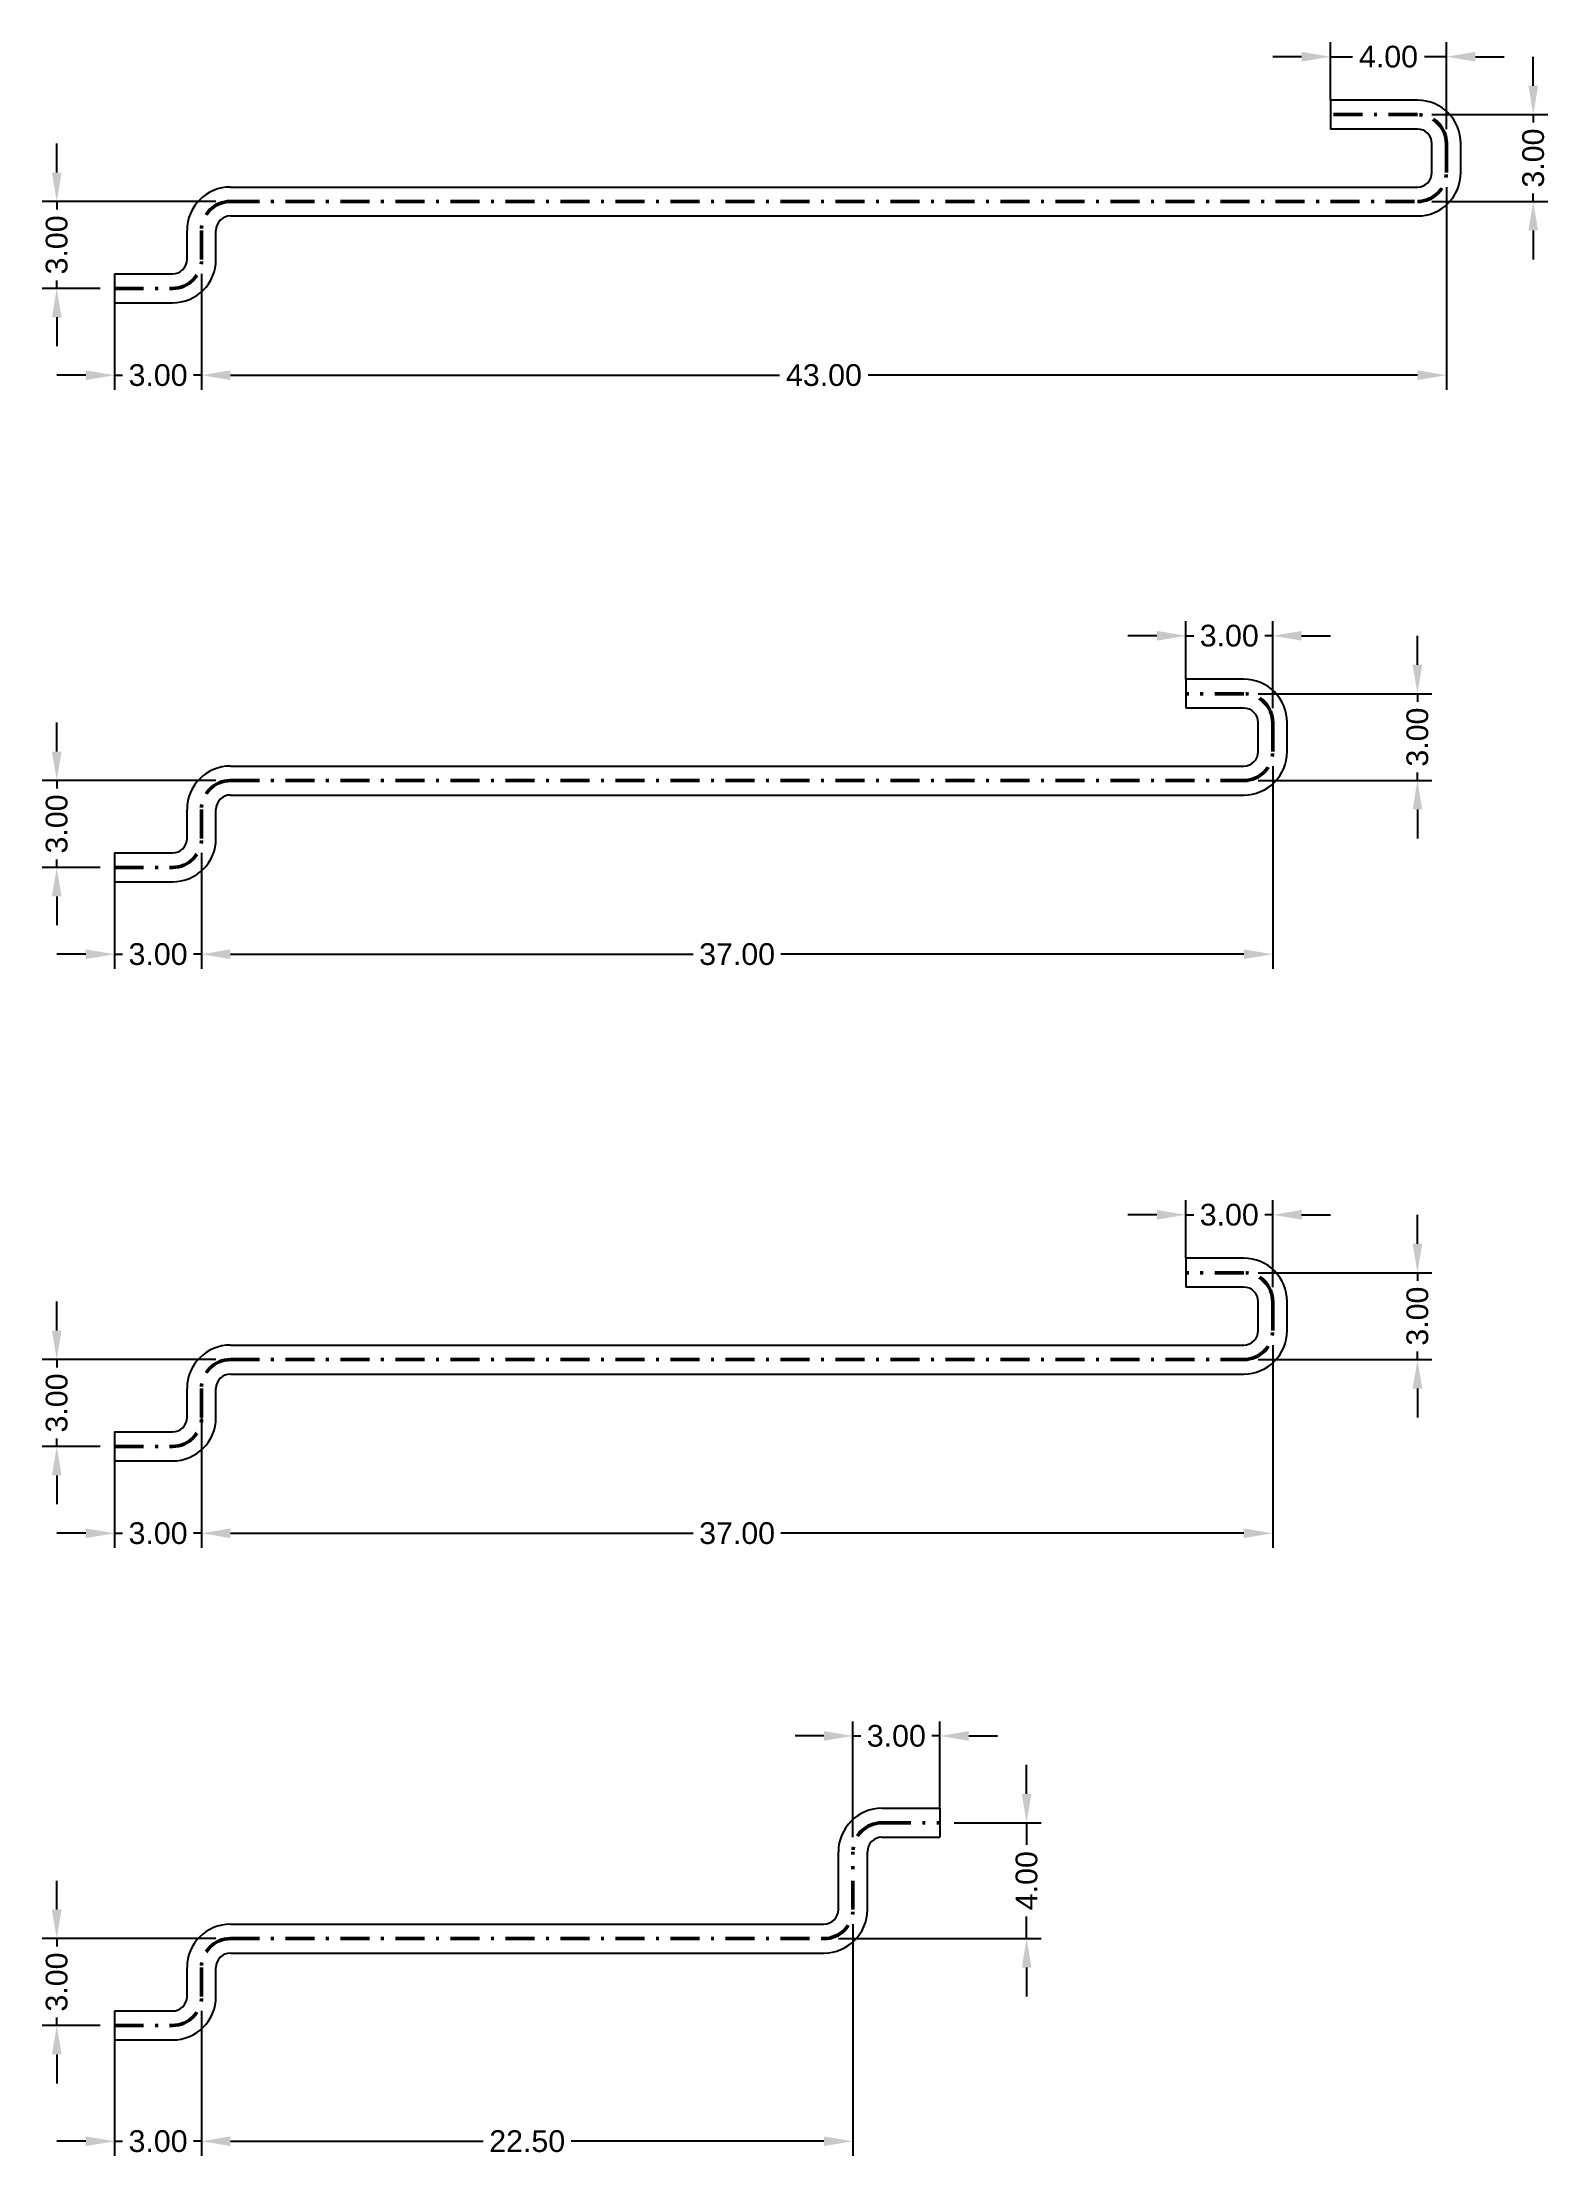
# Model space of a CAD drawing. Header units: millimetres. Extents: x -92.5 to -40.5, y -14.5 to 58.5.
import ezdxf

# ---------------------------------------------------------------- set-up
doc = ezdxf.new("R2010")
doc.units = ezdxf.units.MM
doc.header["$LTSCALE"] = 0.2
doc.header["$MEASUREMENT"] = 0
doc.linetypes.add('DashDot', pattern=[9, 5, -2, 0, -2])
doc.layers.add('Dashed', color=178, linetype='DashDot', lineweight=50, true_color=0x000000)
doc.layers.add('Layer 06', color=178, linetype='Continuous', true_color=0x000000)
doc.layers.add('Outline', color=178, linetype='Continuous', true_color=0x000000)
doc.styles.add('Arial', font='Arial.ttf')
doc.dimstyles.new('Default', dxfattribs={"dimtxt": 0.75, "dimasz": 1, "dimexe": 0.5, "dimexo": 0.5, "dimgap": 0.25, "dimtad": 0, "dimtoh": 1, "dimzin": 1, "dimdsep": 46, "dimtxsty": 'Arial', "dimcen": 0.5, "dimazin": 0, "dimtfac": 1, "dimtdec": 4, "dimtix": 1, "dimtmove": 1, "dimatfit": 3, "dimfxl": 1, "dimtolj": 1, "dimtzin": 1, "dimarcsym": 0})

# ---------------------------------------------------------------- blocks, each defined once
blk = doc.blocks.new('*D1')
at = {"layer": 'Defpoints', "color": 0}
for p in [(-50, 34), (-87, 31), (-50, 27)]:
    blk.add_point(p, dxfattribs=at)
at = {"layer": 'Layer 06', "color": 0, "lineweight": -2}
for p, q in [((-50, 33.5), (-50, 26.5)), ((-87, 30.5), (-87, 26.5)), ((-86, 27), (-70.015, 27)), ((-51, 27), (-66.985, 27))]:
    blk.add_line(p, q, dxfattribs=at)
at = {"layer": 'Layer 06', "color": 0}
for points in [[(-86, 27.167), (-86, 26.833), (-87, 27)], [(-51, 26.833), (-51, 27.167), (-50, 27)]]:
    blk.add_solid(points, dxfattribs=at)
at = {"layer": 'Layer 06', "color": 0, "insert": (-68.5, 27), "char_height": 0.75, "attachment_point": 5, "style": 'Arial'}
blk.add_mtext('\\A1;37.00', dxfattribs=at)
blk = doc.blocks.new('*D2')
at = {"layer": 'Defpoints', "color": 0}
for p in [(-92, 53), (-86, 53), (-90, 50)]:
    blk.add_point(p, dxfattribs=at)
at = {"layer": 'Layer 06', "color": 0, "lineweight": -2}
for p, q in [((-92, 54), (-92, 55)), ((-86.5, 53), (-92.5, 53)), ((-92, 53), (-92, 52.724)), ((-90.5, 50), (-92.5, 50)), ((-92, 50), (-92, 50.276)), ((-92, 49), (-92, 48))]:
    blk.add_line(p, q, dxfattribs=at)
at = {"layer": 'Layer 06', "color": 0}
for points in [[(-92.167, 54), (-91.833, 54), (-92, 53)], [(-91.833, 49), (-92.167, 49), (-92, 50)]]:
    blk.add_solid(points, dxfattribs=at)
at = {"layer": 'Layer 06', "color": 0, "insert": (-92, 51.5), "char_height": 0.75, "attachment_point": 5, "rotation": 90, "style": 'Arial'}
blk.add_mtext('\\A1;3.00', dxfattribs=at)
blk = doc.blocks.new('*D3')
at = {"layer": 'Defpoints', "color": 0}
for p in [(-87, 51), (-90, 50), (-87, 47)]:
    blk.add_point(p, dxfattribs=at)
at = {"layer": 'Layer 06', "color": 0, "lineweight": -2}
for p, q in [((-87, 50.5), (-87, 46.5)), ((-90, 49.5), (-90, 46.5)), ((-91, 47), (-92, 47)), ((-90, 47), (-89.724, 47)), ((-87, 47), (-87.276, 47)), ((-86, 47), (-85, 47))]:
    blk.add_line(p, q, dxfattribs=at)
at = {"layer": 'Layer 06', "color": 0}
for points in [[(-91, 46.833), (-91, 47.167), (-90, 47)], [(-86, 47.167), (-86, 46.833), (-87, 47)]]:
    blk.add_solid(points, dxfattribs=at)
at = {"layer": 'Layer 06', "color": 0, "insert": (-88.5, 47), "char_height": 0.75, "attachment_point": 5, "style": 'Arial'}
blk.add_mtext('\\A1;3.00', dxfattribs=at)
blk = doc.blocks.new('*D4')
at = {"layer": 'Defpoints', "color": 0}
for p in [(-45, 56), (-45, 53), (-41, 53)]:
    blk.add_point(p, dxfattribs=at)
at = {"layer": 'Layer 06', "color": 0, "lineweight": -2}
for p, q in [((-41, 57), (-41, 58)), ((-44.5, 56), (-40.5, 56)), ((-41, 56), (-41, 55.724)), ((-44.5, 53), (-40.5, 53)), ((-41, 53), (-41, 53.276)), ((-41, 52), (-41, 51))]:
    blk.add_line(p, q, dxfattribs=at)
at = {"layer": 'Layer 06', "color": 0}
for points in [[(-41.167, 57), (-40.833, 57), (-41, 56)], [(-40.833, 52), (-41.167, 52), (-41, 53)]]:
    blk.add_solid(points, dxfattribs=at)
at = {"layer": 'Layer 06', "color": 0, "insert": (-41, 54.5), "char_height": 0.75, "attachment_point": 5, "rotation": 90, "style": 'Arial'}
blk.add_mtext('\\A1;3.00', dxfattribs=at)
blk = doc.blocks.new('*D5')
at = {"layer": 'Defpoints', "color": 0}
for p in [(-44, 58), (-48, 56), (-44, 55)]:
    blk.add_point(p, dxfattribs=at)
at = {"layer": 'Layer 06', "color": 0, "lineweight": -2}
for p, q in [((-48, 56.5), (-48, 58.5)), ((-44, 55.5), (-44, 58.5)), ((-49, 58), (-50, 58)), ((-48, 58), (-47.239, 58)), ((-44, 58), (-44.761, 58)), ((-43, 58), (-42, 58))]:
    blk.add_line(p, q, dxfattribs=at)
at = {"layer": 'Layer 06', "color": 0}
for points in [[(-49, 57.833), (-49, 58.167), (-48, 58)], [(-43, 58.167), (-43, 57.833), (-44, 58)]]:
    blk.add_solid(points, dxfattribs=at)
at = {"layer": 'Layer 06', "color": 0, "insert": (-46, 58), "char_height": 0.75, "attachment_point": 5, "style": 'Arial'}
blk.add_mtext('\\A1;4.00', dxfattribs=at)
blk = doc.blocks.new('*D6')
at = {"layer": 'Defpoints', "color": 0}
for p in [(-44, 54), (-87, 51), (-44, 47)]:
    blk.add_point(p, dxfattribs=at)
at = {"layer": 'Layer 06', "color": 0, "lineweight": -2}
for p, q in [((-44, 53.5), (-44, 46.5)), ((-87, 50.5), (-87, 46.5)), ((-86, 47), (-67.031, 47)), ((-45, 47), (-63.969, 47))]:
    blk.add_line(p, q, dxfattribs=at)
at = {"layer": 'Layer 06', "color": 0}
for points in [[(-86, 47.167), (-86, 46.833), (-87, 47)], [(-45, 46.833), (-45, 47.167), (-44, 47)]]:
    blk.add_solid(points, dxfattribs=at)
at = {"layer": 'Layer 06', "color": 0, "insert": (-65.5, 47), "char_height": 0.75, "attachment_point": 5, "style": 'Arial'}
blk.add_mtext('\\A1;43.00', dxfattribs=at)
blk = doc.blocks.new('*D7')
at = {"layer": 'Defpoints', "color": 0}
for p in [(-50, 38), (-53, 36), (-50, 35)]:
    blk.add_point(p, dxfattribs=at)
at = {"layer": 'Layer 06', "color": 0, "lineweight": -2}
for p, q in [((-54, 38), (-55, 38)), ((-53, 36.5), (-53, 38.5)), ((-53, 38), (-52.724, 38)), ((-50, 38), (-50.276, 38)), ((-50, 35.5), (-50, 38.5)), ((-49, 38), (-48, 38))]:
    blk.add_line(p, q, dxfattribs=at)
at = {"layer": 'Layer 06', "color": 0}
for points in [[(-54, 37.833), (-54, 38.167), (-53, 38)], [(-49, 38.167), (-49, 37.833), (-50, 38)]]:
    blk.add_solid(points, dxfattribs=at)
at = {"layer": 'Layer 06', "color": 0, "insert": (-51.5, 38), "char_height": 0.75, "attachment_point": 5, "style": 'Arial'}
blk.add_mtext('\\A1;3.00', dxfattribs=at)
blk = doc.blocks.new('*D8')
at = {"layer": 'Defpoints', "color": 0}
for p in [(-51, 36), (-51, 33), (-45, 33)]:
    blk.add_point(p, dxfattribs=at)
at = {"layer": 'Layer 06', "color": 0, "lineweight": -2}
for p, q in [((-45, 37), (-45, 38)), ((-50.5, 36), (-44.5, 36)), ((-45, 36), (-45, 35.724)), ((-50.5, 33), (-44.5, 33)), ((-45, 33), (-45, 33.276)), ((-45, 32), (-45, 31))]:
    blk.add_line(p, q, dxfattribs=at)
at = {"layer": 'Layer 06', "color": 0}
for points in [[(-45.167, 37), (-44.833, 37), (-45, 36)], [(-44.833, 32), (-45.167, 32), (-45, 33)]]:
    blk.add_solid(points, dxfattribs=at)
at = {"layer": 'Layer 06', "color": 0, "insert": (-45, 34.5), "char_height": 0.75, "attachment_point": 5, "rotation": 90, "style": 'Arial'}
blk.add_mtext('\\A1;3.00', dxfattribs=at)
blk = doc.blocks.new('*D9')
at = {"layer": 'Defpoints', "color": 0}
for p in [(-92, 33), (-86, 33), (-90, 30)]:
    blk.add_point(p, dxfattribs=at)
at = {"layer": 'Layer 06', "color": 0, "lineweight": -2}
for p, q in [((-92, 34), (-92, 35)), ((-86.5, 33), (-92.5, 33)), ((-92, 33), (-92, 32.724)), ((-90.5, 30), (-92.5, 30)), ((-92, 30), (-92, 30.276)), ((-92, 29), (-92, 28))]:
    blk.add_line(p, q, dxfattribs=at)
at = {"layer": 'Layer 06', "color": 0}
for points in [[(-92.167, 34), (-91.833, 34), (-92, 33)], [(-91.833, 29), (-92.167, 29), (-92, 30)]]:
    blk.add_solid(points, dxfattribs=at)
at = {"layer": 'Layer 06', "color": 0, "insert": (-92, 31.5), "char_height": 0.75, "attachment_point": 5, "rotation": 90, "style": 'Arial'}
blk.add_mtext('\\A1;3.00', dxfattribs=at)
blk = doc.blocks.new('*D10')
at = {"layer": 'Defpoints', "color": 0}
for p in [(-87, 31), (-90, 30), (-87, 27)]:
    blk.add_point(p, dxfattribs=at)
at = {"layer": 'Layer 06', "color": 0, "lineweight": -2}
for p, q in [((-87, 30.5), (-87, 26.5)), ((-90, 29.5), (-90, 26.5)), ((-91, 27), (-92, 27)), ((-90, 27), (-89.724, 27)), ((-87, 27), (-87.276, 27)), ((-86, 27), (-85, 27))]:
    blk.add_line(p, q, dxfattribs=at)
at = {"layer": 'Layer 06', "color": 0}
for points in [[(-91, 26.833), (-91, 27.167), (-90, 27)], [(-86, 27.167), (-86, 26.833), (-87, 27)]]:
    blk.add_solid(points, dxfattribs=at)
at = {"layer": 'Layer 06', "color": 0, "insert": (-88.5, 27), "char_height": 0.75, "attachment_point": 5, "style": 'Arial'}
blk.add_mtext('\\A1;3.00', dxfattribs=at)
blk = doc.blocks.new('*D11')
at = {"layer": 'Defpoints', "color": 0}
for p in [(-92, 13), (-86, 13), (-90, 10)]:
    blk.add_point(p, dxfattribs=at)
at = {"layer": 'Layer 06', "color": 0, "lineweight": -2}
for p, q in [((-92, 14), (-92, 15)), ((-86.5, 13), (-92.5, 13)), ((-92, 13), (-92, 12.724)), ((-92, 10), (-92, 10.276)), ((-90.5, 10), (-92.5, 10)), ((-92, 9), (-92, 8))]:
    blk.add_line(p, q, dxfattribs=at)
at = {"layer": 'Layer 06', "color": 0}
for points in [[(-92.167, 14), (-91.833, 14), (-92, 13)], [(-91.833, 9), (-92.167, 9), (-92, 10)]]:
    blk.add_solid(points, dxfattribs=at)
at = {"layer": 'Layer 06', "color": 0, "insert": (-92, 11.5), "char_height": 0.75, "attachment_point": 5, "rotation": 90, "style": 'Arial'}
blk.add_mtext('\\A1;3.00', dxfattribs=at)
blk = doc.blocks.new('*D12')
at = {"layer": 'Defpoints', "color": 0}
for p in [(-64.5, -6), (-87, -9), (-64.5, -14)]:
    blk.add_point(p, dxfattribs=at)
at = {"layer": 'Layer 06', "color": 0, "lineweight": -2}
for p, q in [((-64.5, -6.5), (-64.5, -14.5)), ((-87, -9.5), (-87, -14.5)), ((-86, -14), (-77.272, -14)), ((-65.5, -14), (-74.228, -14))]:
    blk.add_line(p, q, dxfattribs=at)
at = {"layer": 'Layer 06', "color": 0}
for points in [[(-86, -13.833), (-86, -14.167), (-87, -14)], [(-65.5, -14.167), (-65.5, -13.833), (-64.5, -14)]]:
    blk.add_solid(points, dxfattribs=at)
at = {"layer": 'Layer 06', "color": 0, "insert": (-75.75, -14), "char_height": 0.75, "attachment_point": 5, "style": 'Arial'}
blk.add_mtext('\\A1;22.50', dxfattribs=at)
blk = doc.blocks.new('*D13')
at = {"layer": 'Defpoints', "color": 0}
for p in [(-87, -9), (-90, -10), (-90, -14)]:
    blk.add_point(p, dxfattribs=at)
at = {"layer": 'Layer 06', "color": 0, "lineweight": -2}
for p, q in [((-87, -9.5), (-87, -14.5)), ((-90, -10.5), (-90, -14.5)), ((-91, -14), (-92, -14)), ((-90, -14), (-89.724, -14)), ((-87, -14), (-87.276, -14)), ((-86, -14), (-85, -14))]:
    blk.add_line(p, q, dxfattribs=at)
at = {"layer": 'Layer 06', "color": 0}
for points in [[(-91, -14.167), (-91, -13.833), (-90, -14)], [(-86, -13.833), (-86, -14.167), (-87, -14)]]:
    blk.add_solid(points, dxfattribs=at)
at = {"layer": 'Layer 06', "color": 0, "insert": (-88.5, -14), "char_height": 0.75, "attachment_point": 5, "style": 'Arial'}
blk.add_mtext('\\A1;3.00', dxfattribs=at)
blk = doc.blocks.new('*D14')
at = {"layer": 'Defpoints', "color": 0}
for p in [(-92, -7), (-86, -7), (-90, -10)]:
    blk.add_point(p, dxfattribs=at)
at = {"layer": 'Layer 06', "color": 0, "lineweight": -2}
for p, q in [((-92, -6), (-92, -5)), ((-86.5, -7), (-92.5, -7)), ((-92, -7), (-92, -7.276)), ((-90.5, -10), (-92.5, -10)), ((-92, -10), (-92, -9.724)), ((-92, -11), (-92, -12))]:
    blk.add_line(p, q, dxfattribs=at)
at = {"layer": 'Layer 06', "color": 0}
for points in [[(-92.167, -6), (-91.833, -6), (-92, -7)], [(-91.833, -11), (-92.167, -11), (-92, -10)]]:
    blk.add_solid(points, dxfattribs=at)
at = {"layer": 'Layer 06', "color": 0, "insert": (-92, -8.5), "char_height": 0.75, "attachment_point": 5, "rotation": 90, "style": 'Arial'}
blk.add_mtext('\\A1;3.00', dxfattribs=at)
blk = doc.blocks.new('*D15')
at = {"layer": 'Defpoints', "color": 0}
for p in [(-61.5, 0), (-61.5, -3), (-64.5, -4)]:
    blk.add_point(p, dxfattribs=at)
at = {"layer": 'Layer 06', "color": 0, "lineweight": -2}
for p, q in [((-64.5, -3.5), (-64.5, 0.5)), ((-61.5, -2.5), (-61.5, 0.5)), ((-65.5, 0), (-66.5, 0)), ((-64.5, 0), (-64.224, 0)), ((-61.5, 0), (-61.776, 0)), ((-60.5, 0), (-59.5, 0))]:
    blk.add_line(p, q, dxfattribs=at)
at = {"layer": 'Layer 06', "color": 0}
for points in [[(-65.5, -0.167), (-65.5, 0.167), (-64.5, 0)], [(-60.5, 0.167), (-60.5, -0.167), (-61.5, 0)]]:
    blk.add_solid(points, dxfattribs=at)
at = {"layer": 'Layer 06', "color": 0, "insert": (-63, 0), "char_height": 0.75, "attachment_point": 5, "style": 'Arial'}
blk.add_mtext('\\A1;3.00', dxfattribs=at)
blk = doc.blocks.new('*D16')
at = {"layer": 'Defpoints', "color": 0}
for p in [(-61.5, -3), (-58.5, -3), (-65.5, -7)]:
    blk.add_point(p, dxfattribs=at)
at = {"layer": 'Layer 06', "color": 0, "lineweight": -2}
for p, q in [((-58.5, -2), (-58.5, -1)), ((-61, -3), (-58, -3)), ((-58.5, -3), (-58.5, -3.761)), ((-58.5, -7), (-58.5, -6.239)), ((-65, -7), (-58, -7)), ((-58.5, -8), (-58.5, -9))]:
    blk.add_line(p, q, dxfattribs=at)
at = {"layer": 'Layer 06', "color": 0}
for points in [[(-58.667, -2), (-58.333, -2), (-58.5, -3)], [(-58.333, -8), (-58.667, -8), (-58.5, -7)]]:
    blk.add_solid(points, dxfattribs=at)
at = {"layer": 'Layer 06', "color": 0, "insert": (-58.5, -5), "char_height": 0.75, "attachment_point": 5, "rotation": 90, "style": 'Arial'}
blk.add_mtext('\\A1;4.00', dxfattribs=at)
blk = doc.blocks.new('*D17')
at = {"layer": 'Defpoints', "color": 0}
for p in [(-87, 11), (-90, 10), (-87, 7)]:
    blk.add_point(p, dxfattribs=at)
at = {"layer": 'Layer 06', "color": 0, "lineweight": -2}
for p, q in [((-87, 10.5), (-87, 6.5)), ((-90, 9.5), (-90, 6.5)), ((-91, 7), (-92, 7)), ((-90, 7), (-89.724, 7)), ((-87, 7), (-87.276, 7)), ((-86, 7), (-85, 7))]:
    blk.add_line(p, q, dxfattribs=at)
at = {"layer": 'Layer 06', "color": 0}
for points in [[(-91, 6.833), (-91, 7.167), (-90, 7)], [(-86, 7.167), (-86, 6.833), (-87, 7)]]:
    blk.add_solid(points, dxfattribs=at)
at = {"layer": 'Layer 06', "color": 0, "insert": (-88.5, 7), "char_height": 0.75, "attachment_point": 5, "style": 'Arial'}
blk.add_mtext('\\A1;3.00', dxfattribs=at)
blk = doc.blocks.new('*D18')
at = {"layer": 'Defpoints', "color": 0}
for p in [(-51, 16), (-51, 13), (-45, 13)]:
    blk.add_point(p, dxfattribs=at)
at = {"layer": 'Layer 06', "color": 0, "lineweight": -2}
for p, q in [((-45, 17), (-45, 18)), ((-50.5, 16), (-44.5, 16)), ((-45, 16), (-45, 15.724)), ((-45, 13), (-45, 13.276)), ((-50.5, 13), (-44.5, 13)), ((-45, 12), (-45, 11))]:
    blk.add_line(p, q, dxfattribs=at)
at = {"layer": 'Layer 06', "color": 0}
for points in [[(-45.167, 17), (-44.833, 17), (-45, 16)], [(-44.833, 12), (-45.167, 12), (-45, 13)]]:
    blk.add_solid(points, dxfattribs=at)
at = {"layer": 'Layer 06', "color": 0, "insert": (-45, 14.5), "char_height": 0.75, "attachment_point": 5, "rotation": 90, "style": 'Arial'}
blk.add_mtext('\\A1;3.00', dxfattribs=at)
blk = doc.blocks.new('*D19')
at = {"layer": 'Defpoints', "color": 0}
for p in [(-50, 18), (-53, 16), (-50, 15)]:
    blk.add_point(p, dxfattribs=at)
at = {"layer": 'Layer 06', "color": 0, "lineweight": -2}
for p, q in [((-53, 16.5), (-53, 18.5)), ((-50, 15.5), (-50, 18.5)), ((-54, 18), (-55, 18)), ((-53, 18), (-52.724, 18)), ((-50, 18), (-50.276, 18)), ((-49, 18), (-48, 18))]:
    blk.add_line(p, q, dxfattribs=at)
at = {"layer": 'Layer 06', "color": 0}
for points in [[(-54, 17.833), (-54, 18.167), (-53, 18)], [(-49, 18.167), (-49, 17.833), (-50, 18)]]:
    blk.add_solid(points, dxfattribs=at)
at = {"layer": 'Layer 06', "color": 0, "insert": (-51.5, 18), "char_height": 0.75, "attachment_point": 5, "style": 'Arial'}
blk.add_mtext('\\A1;3.00', dxfattribs=at)
blk = doc.blocks.new('*D20')
at = {"layer": 'Defpoints', "color": 0}
for p in [(-50, 14), (-87, 12), (-50, 7)]:
    blk.add_point(p, dxfattribs=at)
at = {"layer": 'Layer 06', "color": 0, "lineweight": -2}
for p, q in [((-50, 13.5), (-50, 6.5)), ((-87, 11.5), (-87, 6.5)), ((-86, 7), (-70.015, 7)), ((-51, 7), (-66.985, 7))]:
    blk.add_line(p, q, dxfattribs=at)
at = {"layer": 'Layer 06', "color": 0}
for points in [[(-86, 7.167), (-86, 6.833), (-87, 7)], [(-51, 6.833), (-51, 7.167), (-50, 7)]]:
    blk.add_solid(points, dxfattribs=at)
at = {"layer": 'Layer 06', "color": 0, "insert": (-68.5, 7), "char_height": 0.75, "attachment_point": 5, "style": 'Arial'}
blk.add_mtext('\\A1;37.00', dxfattribs=at)

msp = doc.modelspace()

# ---------------------------------------------------------------- linework, layer by layer
at = {"layer": 'Dashed'}
for p, q in [((-90, 50), (-88, 50)), ((-90, 30), (-88, 30)), ((-90, 10), (-88, 10)), ((-90, -10), (-88, -10))]:
    msp.add_line(p, q, dxfattribs=at)
for points in [[(-45, 56), (-48, 56)], [(-44, 54), (-44, 55)], [(-86, 53), (-45, 53)], [(-87, 51), (-87, 52)], [(-51, 36), (-53, 36)], [(-50, 34), (-50, 35)], [(-86, 33), (-51, 33)], [(-87, 31), (-87, 32)], [(-51, 16), (-53, 16)], [(-50, 14), (-50, 15)], [(-86, 13), (-51, 13)], [(-87, 11), (-87, 12)], [(-63.5, -3), (-61.5, -3)], [(-64.5, -6), (-64.5, -4)], [(-86, -7), (-65.5, -7)], [(-87, -9), (-87, -8)]]:
    msp.add_lwpolyline(points, dxfattribs=at)
for centre, start, end in [((-45, 55), 0, 90), ((-45, 54), 270, 360), ((-86, 52), 90, 180), ((-88, 51), 270, 0), ((-51, 35), 0, 90), ((-51, 34), 270, 0), ((-86, 32), 90, 180), ((-88, 31), 270, 0), ((-51, 15), 0, 90), ((-51, 14), 270, 0), ((-86, 12), 90, 180), ((-88, 11), 270, 0), ((-63.5, -4), 90, 180), ((-65.5, -6), 270, 360), ((-86, -8), 90, 180), ((-88, -9), 270, 0)]:
    msp.add_arc(centre, 1, start, end, dxfattribs=at)
at = {"layer": 'Outline'}
for p, q in [((-48, 56.5), (-48, 55.5)), ((-45, 56.5), (-48, 56.5)), ((-45, 55.5), (-48, 55.5)), ((-44.5, 54), (-44.5, 55)), ((-43.5, 54), (-43.5, 55)), ((-86, 53.5), (-45, 53.5)), ((-87.5, 51), (-87.5, 52)), ((-86.5, 51), (-86.5, 52)), ((-86, 52.5), (-45, 52.5)), ((-90, 50.5), (-90, 49.5)), ((-90, 50.5), (-88, 50.5)), ((-90, 49.5), (-88, 49.5)), ((-53, 36.5), (-53, 35.5)), ((-51, 36.5), (-53, 36.5)), ((-51, 35.5), (-53, 35.5)), ((-50.5, 34), (-50.5, 35)), ((-49.5, 34), (-49.5, 35)), ((-86, 33.5), (-51, 33.5)), ((-86, 32.5), (-51, 32.5)), ((-87.5, 31), (-87.5, 32)), ((-86.5, 31), (-86.5, 32)), ((-90, 30.5), (-90, 29.5)), ((-90, 30.5), (-88, 30.5)), ((-90, 29.5), (-88, 29.5)), ((-53, 16.5), (-53, 15.5)), ((-51, 16.5), (-53, 16.5)), ((-51, 15.5), (-53, 15.5)), ((-50.5, 14), (-50.5, 15)), ((-49.5, 14), (-49.5, 15)), ((-86, 13.5), (-51, 13.5)), ((-86, 12.5), (-51, 12.5)), ((-87.5, 11), (-87.5, 12)), ((-86.5, 11), (-86.5, 12)), ((-90, 10.5), (-90, 9.5)), ((-90, 10.5), (-88, 10.5)), ((-90, 9.5), (-88, 9.5)), ((-63.5, -2.5), (-61.5, -2.5)), ((-61.5, -2.5), (-61.5, -3.5)), ((-63.5, -3.5), (-61.5, -3.5)), ((-65, -6), (-65, -4)), ((-64, -6), (-64, -4)), ((-86, -6.5), (-65.5, -6.5)), ((-87.5, -9), (-87.5, -8)), ((-86.5, -9), (-86.5, -8)), ((-86, -7.5), (-65.5, -7.5)), ((-90, -9.5), (-88, -9.5)), ((-90, -9.5), (-90, -10.5)), ((-90, -10.5), (-88, -10.5))]:
    msp.add_line(p, q, dxfattribs=at)
for centre, radius, start, end in [((-45, 55), 1.5, 360, 90), ((-45, 55), 0.5, 360, 90), ((-86, 52), 1.5, 90, 180), ((-45, 54), 1.5, 270, 360), ((-45, 54), 0.5, 270, 360), ((-86, 52), 0.5, 90, 180), ((-88, 51), 1.5, 270, 0), ((-88, 51), 0.5, 270, 0), ((-51, 35), 1.5, 0, 90), ((-51, 35), 0.5, 360, 90), ((-51, 34), 0.5, 270, 360), ((-51, 34), 1.5, 270, 0), ((-86, 32), 1.5, 90, 180), ((-86, 32), 0.5, 90, 180), ((-88, 31), 0.5, 270, 0), ((-88, 31), 1.5, 270, 0), ((-51, 15), 1.5, 360, 90), ((-51, 15), 0.5, 360, 90), ((-51, 14), 1.5, 270, 360), ((-51, 14), 0.5, 270, 0), ((-86, 12), 1.5, 90, 180), ((-86, 12), 0.5, 90, 180), ((-88, 11), 1.5, 270, 0), ((-88, 11), 0.5, 270, 0), ((-63.5, -4), 1.5, 90, 180), ((-63.5, -4), 0.5, 90, 180), ((-86, -8), 1.5, 90, 180), ((-65.5, -6), 0.5, 270, 0), ((-65.5, -6), 1.5, 270, 0), ((-86, -8), 0.5, 90, 180), ((-88, -9), 0.5, 270, 0), ((-88, -9), 1.5, 270, 0)]:
    msp.add_arc(centre, radius, start, end, dxfattribs=at)

# ---------------------------------------------------------------- dimensions: what is measured, and where the dimension line sits
at = {"layer": 'Layer 06'}
for base, p1, p2, picture, middle in [((-44, 58), (-48, 56), (-44, 55), '*D5', (-46, 58)), ((-44, 47), (-87, 51), (-44, 54), '*D6', (-65.5, 47)), ((-87, 47), (-90, 50), (-87, 51), '*D3', (-88.5, 47)), ((-50, 38), (-53, 36), (-50, 35), '*D7', (-51.5, 38)), ((-50, 27), (-87, 31), (-50, 34), '*D1', (-68.5, 27)), ((-87, 27), (-90, 30), (-87, 31), '*D10', (-88.5, 27)), ((-50, 18), (-53, 16), (-50, 15), '*D19', (-51.5, 18)), ((-50, 7), (-87, 12), (-50, 14), '*D20', (-68.5, 7)), ((-87, 7), (-90, 10), (-87, 11), '*D17', (-88.5, 7)), ((-61.5, 0), (-64.5, -4), (-61.5, -3), '*D15', (-63, 0)), ((-64.5, -14), (-87, -9), (-64.5, -6), '*D12', (-75.75, -14)), ((-90, -14), (-87, -9), (-90, -10), '*D13', (-88.5, -14))]:
    dim = msp.add_linear_dim(base=base, p1=p1, p2=p2, dimstyle='Default', dxfattribs=at)
    dim.commit()
    dim.dimension.update_dxf_attribs({"geometry": picture, "text_midpoint": middle})
for base, p1, p2, picture, middle in [((-41, 53), (-45, 56), (-45, 53), '*D4', (-41, 54.5)), ((-92, 53), (-90, 50), (-86, 53), '*D2', (-92, 51.5)), ((-45, 33), (-51, 36), (-51, 33), '*D8', (-45, 34.5)), ((-92, 33), (-90, 30), (-86, 33), '*D9', (-92, 31.5)), ((-45, 13), (-51, 16), (-51, 13), '*D18', (-45, 14.5)), ((-92, 13), (-90, 10), (-86, 13), '*D11', (-92, 11.5)), ((-58.5, -3), (-65.5, -7), (-61.5, -3), '*D16', (-58.5, -5)), ((-92, -7), (-90, -10), (-86, -7), '*D14', (-92, -8.5))]:
    dim = msp.add_linear_dim(base=base, p1=p1, p2=p2, angle=90, dimstyle='Default', dxfattribs=at)
    dim.commit()
    dim.dimension.update_dxf_attribs({"geometry": picture, "text_midpoint": middle})

doc.saveas('drawing.dxf')
